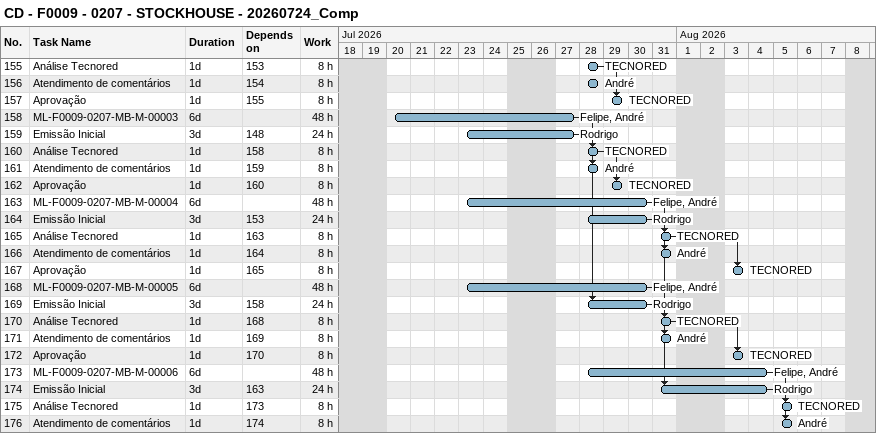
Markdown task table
CD - F0009 - 0207 - STOCKHOUSE - 20260724_Comp

| ID | Task | Duration | Start | Finish | Predecessors | Resources | Work (h) |
|---|---|---|---|---|---|---|---|
| 155 | Análise Tecnored | 1d | 2026-07-28 | 2026-07-28 | 153 | TECNORED | 8 |
| 156 | Atendimento de comentários | 1d | 2026-07-28 | 2026-07-28 | 154 | André | 8 |
| 157 | Aprovação | 1d | 2026-07-29 | 2026-07-29 | 155 | TECNORED | 8 |
| 158 | ML-F0009-0207-MB-M-00003 | 6d | 2026-07-20 | 2026-07-27 |  | Felipe, André | 48 |
| 159 | Emissão Inicial | 3d | 2026-07-23 | 2026-07-27 | 148 | Rodrigo | 24 |
| 160 | Análise Tecnored | 1d | 2026-07-28 | 2026-07-28 | 158 | TECNORED | 8 |
| 161 | Atendimento de comentários | 1d | 2026-07-28 | 2026-07-28 | 159 | André | 8 |
| 162 | Aprovação | 1d | 2026-07-29 | 2026-07-29 | 160 | TECNORED | 8 |
| 163 | ML-F0009-0207-MB-M-00004 | 6d | 2026-07-23 | 2026-07-30 |  | Felipe, André | 48 |
| 164 | Emissão Inicial | 3d | 2026-07-28 | 2026-07-30 | 153 | Rodrigo | 24 |
| 165 | Análise Tecnored | 1d | 2026-07-31 | 2026-07-31 | 163 | TECNORED | 8 |
| 166 | Atendimento de comentários | 1d | 2026-07-31 | 2026-07-31 | 164 | André | 8 |
| 167 | Aprovação | 1d | 2026-08-03 | 2026-08-03 | 165 | TECNORED | 8 |
| 168 | ML-F0009-0207-MB-M-00005 | 6d | 2026-07-23 | 2026-07-30 |  | Felipe, André | 48 |
| 169 | Emissão Inicial | 3d | 2026-07-28 | 2026-07-30 | 158 | Rodrigo | 24 |
| 170 | Análise Tecnored | 1d | 2026-07-31 | 2026-07-31 | 168 | TECNORED | 8 |
| 171 | Atendimento de comentários | 1d | 2026-07-31 | 2026-07-31 | 169 | André | 8 |
| 172 | Aprovação | 1d | 2026-08-03 | 2026-08-03 | 170 | TECNORED | 8 |
| 173 | ML-F0009-0207-MB-M-00006 | 6d | 2026-07-28 | 2026-08-04 |  | Felipe, André | 48 |
| 174 | Emissão Inicial | 3d | 2026-07-31 | 2026-08-04 | 163 | Rodrigo | 24 |
| 175 | Análise Tecnored | 1d | 2026-08-05 | 2026-08-05 | 173 | TECNORED | 8 |
| 176 | Atendimento de comentários | 1d | 2026-08-05 | 2026-08-05 | 174 | André | 8 |
